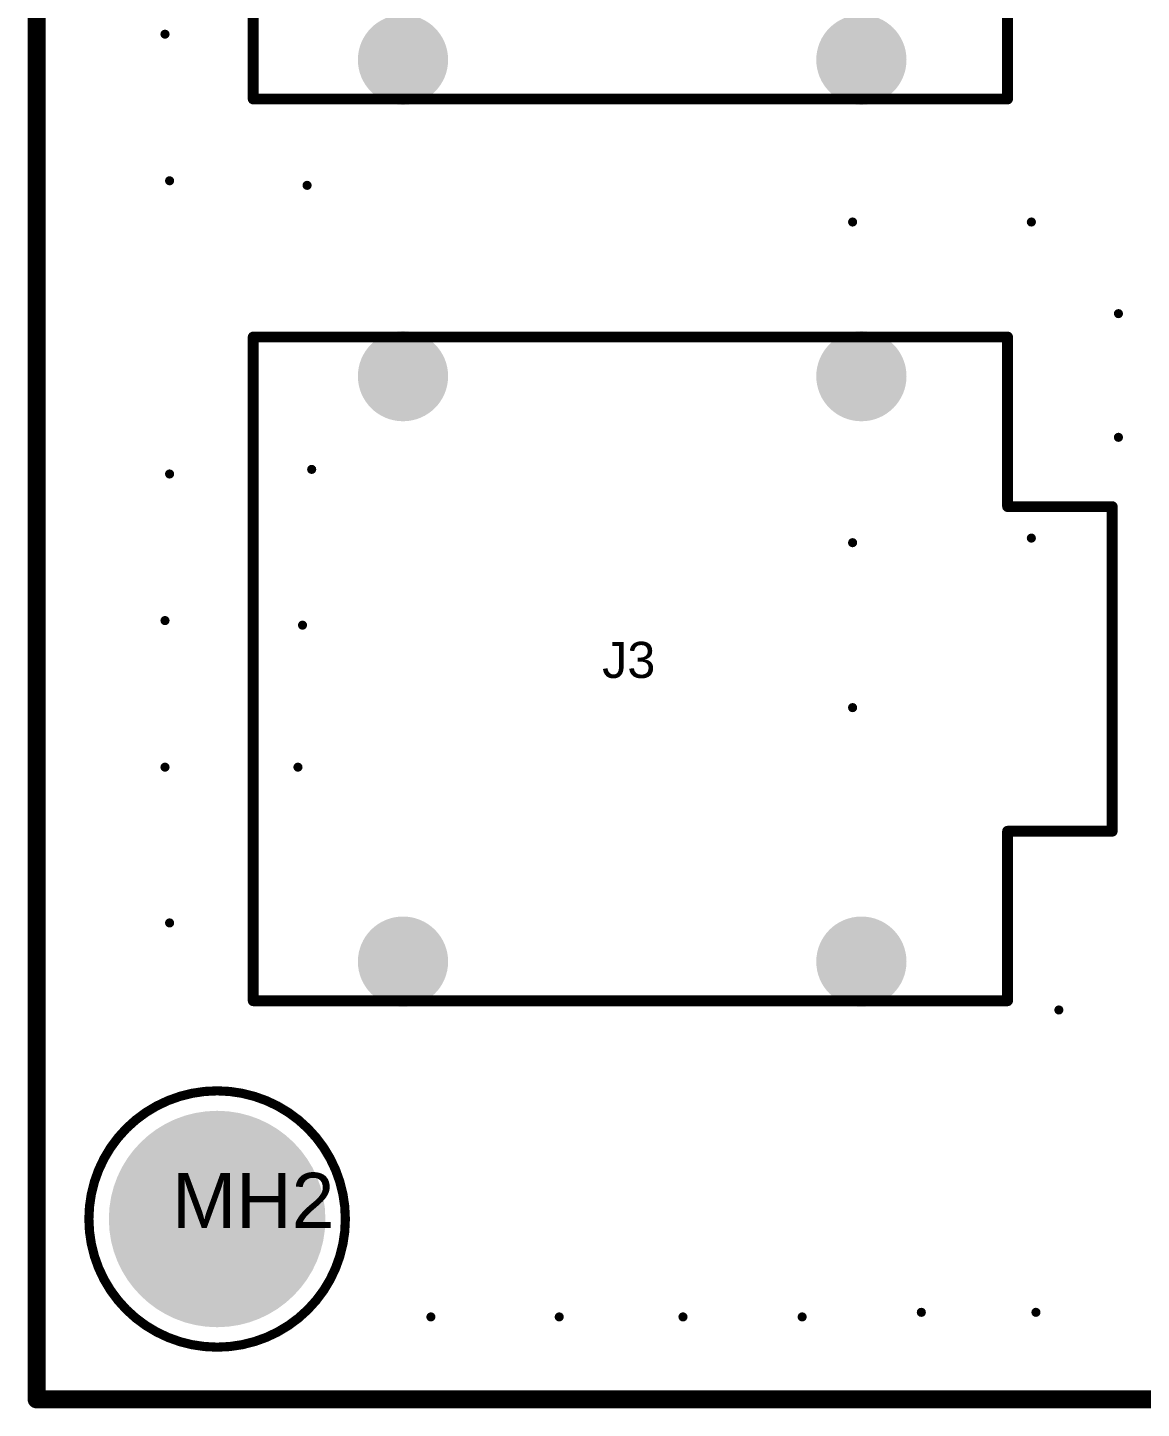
# Model space of a CAD drawing. Header units: inches. Extents: x 0 to 127, y 0 to 86.
# Drawn here: x -0.25 to 30.61, y -0.25 to 38.03 of the extents above; entities that cross this region are included whole.
import ezdxf

# ---------------------------------------------------------------- set-up
doc = ezdxf.new("R2010")
doc.units = ezdxf.units.IN
for name, color, linetype in [('Mechanical4', 56, 'Continuous'), ('Mechanical6', 56, 'Continuous'), ('MultiLayer', 9, 'Continuous'), ('PadHoleLayer', 156, 'Continuous'), ('ViaHoleLayer', 16, 'Continuous')]:
    doc.layers.add(name, color=color, linetype=linetype)
doc.styles.add('Arial', font='', dxfattribs={"height": 0.2})
doc.styles.get('Arial').set_extended_font_data('Arial')

# ---------------------------------------------------------------- blocks, each defined once
blk = doc.blocks.new('MH_M3_17')
at = {"layer": 'MultiLayer'}
h = blk.add_hatch(color=9, dxfattribs=at)
edge = h.paths.add_edge_path()
edge.add_arc((0, 0), 3, 0, 360)
at = {"layer": 'PadHoleLayer'}
h = blk.add_hatch(color=156, dxfattribs=at)
edge = h.paths.add_edge_path()
edge.add_arc((0, 0), 1.6, 0, 360)
at = {"layer": 'Mechanical4'}
for points in [[(3.553, 0, 0.254, 0.254, 1), (-3.553, 0, 0.254, 0.254, 1)], [(-3.617, 0, 0.127, 0.127, 1), (-3.49, 0, 0.127, 0.127, 1)], [(3.49, 0, 0.127, 0.127, 1), (3.617, 0, 0.127, 0.127, 1)]]:
    blk.add_lwpolyline(points, format="xyseb", close=True, dxfattribs=at)
at = {"layer": 'Mechanical4', "style": 'Arial'}
blk.add_text('MH2', height=1.524, rotation=270, dxfattribs=at).set_placement((-0.246, 1.246))
blk = doc.blocks.new('NMJ4HCD2_25')
at = {"layer": 'MultiLayer'}
h = blk.add_hatch(color=9, dxfattribs=at)
edge = h.paths.add_edge_path()
edge.add_arc((-6.35, 8.115), 1.25, 0, 360)
h = blk.add_hatch(color=9, dxfattribs=at)
edge = h.paths.add_edge_path()
edge.add_arc((6.35, 8.115), 1.25, 0, 360)
h = blk.add_hatch(color=9, dxfattribs=at)
edge = h.paths.add_edge_path()
edge.add_arc((-6.35, -8.115), 1.25, 0, 360)
h = blk.add_hatch(color=9, dxfattribs=at)
edge = h.paths.add_edge_path()
edge.add_arc((6.35, -8.115), 1.25, 0, 360)
at = {"layer": 'PadHoleLayer'}
h = blk.add_hatch(color=156, dxfattribs=at)
edge = h.paths.add_edge_path()
edge.add_arc((-6.35, 8.115), 0.7, 0, 360)
h = blk.add_hatch(color=156, dxfattribs=at)
edge = h.paths.add_edge_path()
edge.add_arc((6.35, 8.115), 0.7, 0, 360)
h = blk.add_hatch(color=156, dxfattribs=at)
edge = h.paths.add_edge_path()
edge.add_arc((-6.35, -8.115), 0.7, 0, 360)
h = blk.add_hatch(color=156, dxfattribs=at)
edge = h.paths.add_edge_path()
edge.add_arc((6.35, -8.115), 0.7, 0, 360)
at = {"layer": 'Mechanical4'}
for points in [[(-10.4, 9.2, 0.3, 0.3, 0), (-10.4, 4.5, 0.3, 0.3, 0)], [(10.5, 9.2, 0.3, 0.3, 0), (-10.4, 9.2, 0.3, 0.3, 0)], [(10.5, 9.2, 0.3, 0.3, 0), (10.5, -9.2, 0.3, 0.3, 0)], [(-10.5, 4.5, 0.3, 0.3, 0), (-13.3, 4.5, 0.3, 0.3, 0)], [(-13.3, 4.5, 0.3, 0.3, 0), (-13.3, -4.5, 0.3, 0.3, 0)], [(-10.4, 4.5, 0.3, 0.3, 0), (-10.5, 4.5, 0.3, 0.3, 0)], [(-10.4, -4.5, 0.3, 0.3, 0), (-13.3, -4.5, 0.3, 0.3, 0)], [(-10.4, -4.5, 0.3, 0.3, 0), (-10.4, -9.2, 0.3, 0.3, 0)], [(10.5, -9.2, 0.3, 0.3, 0), (-10.4, -9.2, 0.3, 0.3, 0)]]:
    blk.add_lwpolyline(points, format="xyseb", dxfattribs=at)
for points in [[(-10.475, 9.2, 0.15, 0.15, 1), (-10.325, 9.2, 0.15, 0.15, 1)], [(-10.475, 9.2, 0.15, 0.15, 1), (-10.325, 9.2, 0.15, 0.15, 1)], [(10.425, 9.2, 0.15, 0.15, 1), (10.575, 9.2, 0.15, 0.15, 1)], [(10.425, 9.2, 0.15, 0.15, 1), (10.575, 9.2, 0.15, 0.15, 1)], [(-13.375, 4.5, 0.15, 0.15, 1), (-13.225, 4.5, 0.15, 0.15, 1)], [(-13.375, 4.5, 0.15, 0.15, 1), (-13.225, 4.5, 0.15, 0.15, 1)], [(-10.575, 4.5, 0.15, 0.15, 1), (-10.425, 4.5, 0.15, 0.15, 1)], [(-10.575, 4.5, 0.15, 0.15, 1), (-10.425, 4.5, 0.15, 0.15, 1)], [(-10.475, 4.5, 0.15, 0.15, 1), (-10.325, 4.5, 0.15, 0.15, 1)], [(-10.475, 4.5, 0.15, 0.15, 1), (-10.325, 4.5, 0.15, 0.15, 1)], [(-13.375, -4.5, 0.15, 0.15, 1), (-13.225, -4.5, 0.15, 0.15, 1)], [(-13.375, -4.5, 0.15, 0.15, 1), (-13.225, -4.5, 0.15, 0.15, 1)], [(-10.475, -4.5, 0.15, 0.15, 1), (-10.325, -4.5, 0.15, 0.15, 1)], [(-10.475, -4.5, 0.15, 0.15, 1), (-10.325, -4.5, 0.15, 0.15, 1)], [(-10.475, -9.2, 0.15, 0.15, 1), (-10.325, -9.2, 0.15, 0.15, 1)], [(-10.475, -9.2, 0.15, 0.15, 1), (-10.325, -9.2, 0.15, 0.15, 1)], [(10.425, -9.2, 0.15, 0.15, 1), (10.575, -9.2, 0.15, 0.15, 1)], [(10.425, -9.2, 0.15, 0.15, 1), (10.575, -9.2, 0.15, 0.15, 1)]]:
    blk.add_lwpolyline(points, format="xyseb", close=True, dxfattribs=at)
at = {"layer": 'Mechanical4', "style": 'Arial'}
blk.add_text('J3', height=1, rotation=180, dxfattribs=at).set_placement((0.833, 0.25))
blk = doc.blocks.new('NMJ4HCD2_26')
at = {"layer": 'MultiLayer'}
h = blk.add_hatch(color=9, dxfattribs=at)
edge = h.paths.add_edge_path()
edge.add_arc((-6.35, 8.115), 1.25, 0, 360)
h = blk.add_hatch(color=9, dxfattribs=at)
edge = h.paths.add_edge_path()
edge.add_arc((6.35, 8.115), 1.25, 0, 360)
h = blk.add_hatch(color=9, dxfattribs=at)
edge = h.paths.add_edge_path()
edge.add_arc((-6.35, -8.115), 1.25, 0, 360)
h = blk.add_hatch(color=9, dxfattribs=at)
edge = h.paths.add_edge_path()
edge.add_arc((6.35, -8.115), 1.25, 0, 360)
at = {"layer": 'PadHoleLayer'}
h = blk.add_hatch(color=156, dxfattribs=at)
edge = h.paths.add_edge_path()
edge.add_arc((-6.35, 8.115), 0.7, 0, 360)
h = blk.add_hatch(color=156, dxfattribs=at)
edge = h.paths.add_edge_path()
edge.add_arc((6.35, 8.115), 0.7, 0, 360)
h = blk.add_hatch(color=156, dxfattribs=at)
edge = h.paths.add_edge_path()
edge.add_arc((-6.35, -8.115), 0.7, 0, 360)
h = blk.add_hatch(color=156, dxfattribs=at)
edge = h.paths.add_edge_path()
edge.add_arc((6.35, -8.115), 0.7, 0, 360)
at = {"layer": 'Mechanical4'}
for points in [[(-10.4, 9.2, 0.3, 0.3, 0), (-10.4, 4.5, 0.3, 0.3, 0)], [(10.5, 9.2, 0.3, 0.3, 0), (-10.4, 9.2, 0.3, 0.3, 0)], [(10.5, 9.2, 0.3, 0.3, 0), (10.5, -9.2, 0.3, 0.3, 0)], [(-10.5, 4.5, 0.3, 0.3, 0), (-13.3, 4.5, 0.3, 0.3, 0)], [(-13.3, 4.5, 0.3, 0.3, 0), (-13.3, -4.5, 0.3, 0.3, 0)], [(-10.4, 4.5, 0.3, 0.3, 0), (-10.5, 4.5, 0.3, 0.3, 0)], [(-10.4, -4.5, 0.3, 0.3, 0), (-13.3, -4.5, 0.3, 0.3, 0)], [(-10.4, -4.5, 0.3, 0.3, 0), (-10.4, -9.2, 0.3, 0.3, 0)], [(10.5, -9.2, 0.3, 0.3, 0), (-10.4, -9.2, 0.3, 0.3, 0)]]:
    blk.add_lwpolyline(points, format="xyseb", dxfattribs=at)
for points in [[(-10.475, 9.2, 0.15, 0.15, 1), (-10.325, 9.2, 0.15, 0.15, 1)], [(-10.475, 9.2, 0.15, 0.15, 1), (-10.325, 9.2, 0.15, 0.15, 1)], [(10.425, 9.2, 0.15, 0.15, 1), (10.575, 9.2, 0.15, 0.15, 1)], [(10.425, 9.2, 0.15, 0.15, 1), (10.575, 9.2, 0.15, 0.15, 1)], [(-13.375, 4.5, 0.15, 0.15, 1), (-13.225, 4.5, 0.15, 0.15, 1)], [(-13.375, 4.5, 0.15, 0.15, 1), (-13.225, 4.5, 0.15, 0.15, 1)], [(-10.575, 4.5, 0.15, 0.15, 1), (-10.425, 4.5, 0.15, 0.15, 1)], [(-10.575, 4.5, 0.15, 0.15, 1), (-10.425, 4.5, 0.15, 0.15, 1)], [(-10.475, 4.5, 0.15, 0.15, 1), (-10.325, 4.5, 0.15, 0.15, 1)], [(-10.475, 4.5, 0.15, 0.15, 1), (-10.325, 4.5, 0.15, 0.15, 1)], [(-13.375, -4.5, 0.15, 0.15, 1), (-13.225, -4.5, 0.15, 0.15, 1)], [(-13.375, -4.5, 0.15, 0.15, 1), (-13.225, -4.5, 0.15, 0.15, 1)], [(-10.475, -4.5, 0.15, 0.15, 1), (-10.325, -4.5, 0.15, 0.15, 1)], [(-10.475, -4.5, 0.15, 0.15, 1), (-10.325, -4.5, 0.15, 0.15, 1)], [(-10.475, -9.2, 0.15, 0.15, 1), (-10.325, -9.2, 0.15, 0.15, 1)], [(-10.475, -9.2, 0.15, 0.15, 1), (-10.325, -9.2, 0.15, 0.15, 1)], [(10.425, -9.2, 0.15, 0.15, 1), (10.575, -9.2, 0.15, 0.15, 1)], [(10.425, -9.2, 0.15, 0.15, 1), (10.575, -9.2, 0.15, 0.15, 1)]]:
    blk.add_lwpolyline(points, format="xyseb", close=True, dxfattribs=at)
at = {"layer": 'Mechanical4', "style": 'Arial'}
blk.add_text('J2', height=1, rotation=180, dxfattribs=at).set_placement((0.333, 0.75))

msp = doc.modelspace()

# ---------------------------------------------------------------- hatches: boundary and pattern name
at = {"layer": 'ViaHoleLayer'}
h = msp.add_hatch(color=16, dxfattribs=at)
edge = h.paths.add_edge_path()
edge.add_arc((3.556, 37.846), 0.127, 0, 360)
h = msp.add_hatch(color=16, dxfattribs=at)
edge = h.paths.add_edge_path()
edge.add_arc((3.683, 33.782), 0.127, 0, 360)
h = msp.add_hatch(color=16, dxfattribs=at)
edge = h.paths.add_edge_path()
edge.add_arc((7.493, 33.655), 0.127, 0, 360)
h = msp.add_hatch(color=16, dxfattribs=at)
edge = h.paths.add_edge_path()
edge.add_arc((22.606, 32.639), 0.127, 0, 360)
h = msp.add_hatch(color=16, dxfattribs=at)
edge = h.paths.add_edge_path()
edge.add_arc((27.559, 32.639), 0.127, 0, 360)
h = msp.add_hatch(color=16, dxfattribs=at)
edge = h.paths.add_edge_path()
edge.add_arc((29.972, 30.099), 0.127, 0, 360)
h = msp.add_hatch(color=16, dxfattribs=at)
edge = h.paths.add_edge_path()
edge.add_arc((29.972, 26.67), 0.127, 0, 360)
h = msp.add_hatch(color=16, dxfattribs=at)
edge = h.paths.add_edge_path()
edge.add_arc((3.683, 25.654), 0.127, 0, 360)
h = msp.add_hatch(color=16, dxfattribs=at)
edge = h.paths.add_edge_path()
edge.add_arc((7.62, 25.781), 0.127, 0, 360)
h = msp.add_hatch(color=16, dxfattribs=at)
edge = h.paths.add_edge_path()
edge.add_arc((22.606, 23.749), 0.127, 0, 360)
h = msp.add_hatch(color=16, dxfattribs=at)
edge = h.paths.add_edge_path()
edge.add_arc((27.559, 23.876), 0.127, 0, 360)
h = msp.add_hatch(color=16, dxfattribs=at)
edge = h.paths.add_edge_path()
edge.add_arc((3.556, 21.59), 0.127, 0, 360)
h = msp.add_hatch(color=16, dxfattribs=at)
edge = h.paths.add_edge_path()
edge.add_arc((7.366, 21.463), 0.127, 0, 360)
h = msp.add_hatch(color=16, dxfattribs=at)
edge = h.paths.add_edge_path()
edge.add_arc((22.606, 19.177), 0.127, 0, 360)
h = msp.add_hatch(color=16, dxfattribs=at)
edge = h.paths.add_edge_path()
edge.add_arc((3.556, 17.526), 0.127, 0, 360)
h = msp.add_hatch(color=16, dxfattribs=at)
edge = h.paths.add_edge_path()
edge.add_arc((7.239, 17.526), 0.127, 0, 360)
h = msp.add_hatch(color=16, dxfattribs=at)
edge = h.paths.add_edge_path()
edge.add_arc((3.683, 13.208), 0.127, 0, 360)
h = msp.add_hatch(color=16, dxfattribs=at)
edge = h.paths.add_edge_path()
edge.add_arc((28.321, 10.795), 0.127, 0, 360)
h = msp.add_hatch(color=16, dxfattribs=at)
edge = h.paths.add_edge_path()
edge.add_arc((10.922, 2.286), 0.127, 0, 360)
h = msp.add_hatch(color=16, dxfattribs=at)
edge = h.paths.add_edge_path()
edge.add_arc((14.478, 2.286), 0.127, 0, 360)
h = msp.add_hatch(color=16, dxfattribs=at)
edge = h.paths.add_edge_path()
edge.add_arc((17.907, 2.286), 0.127, 0, 360)
h = msp.add_hatch(color=16, dxfattribs=at)
edge = h.paths.add_edge_path()
edge.add_arc((21.209, 2.286), 0.127, 0, 360)
h = msp.add_hatch(color=16, dxfattribs=at)
edge = h.paths.add_edge_path()
edge.add_arc((24.511, 2.413), 0.127, 0, 360)
h = msp.add_hatch(color=16, dxfattribs=at)
edge = h.paths.add_edge_path()
edge.add_arc((27.686, 2.413), 0.127, 0, 360)

# ---------------------------------------------------------------- linework, layer by layer
at = {"layer": 'Mechanical6'}
for points in [[(0, 65, 0.5, 0.5, 0), (0, 0, 0.5, 0.5, 0)], [(0, 0, 0.5, 0.5, 0), (106, 0, 0.5, 0.5, 0)]]:
    msp.add_lwpolyline(points, format="xyseb", dxfattribs=at)
msp.add_lwpolyline([(-0.125, 0, 0.25, 0.25, 1), (0.125, 0, 0.25, 0.25, 1)], format="xyseb", close=True, dxfattribs=at)
msp.add_lwpolyline([(-0.125, 0, 0.25, 0.25, 1), (0.125, 0, 0.25, 0.25, 1)], format="xyseb", close=True, dxfattribs=at)

# ---------------------------------------------------------------- block references
for name, p, rotation in [('NMJ4HCD2_26', (16.5, 45.25), 180), ('NMJ4HCD2_25', (16.5, 20.25), 180), ('MH_M3_17', (5, 5), 90)]:
    msp.add_blockref(name, p, dxfattribs=dict(rotation=rotation))

doc.saveas('drawing.dxf')
